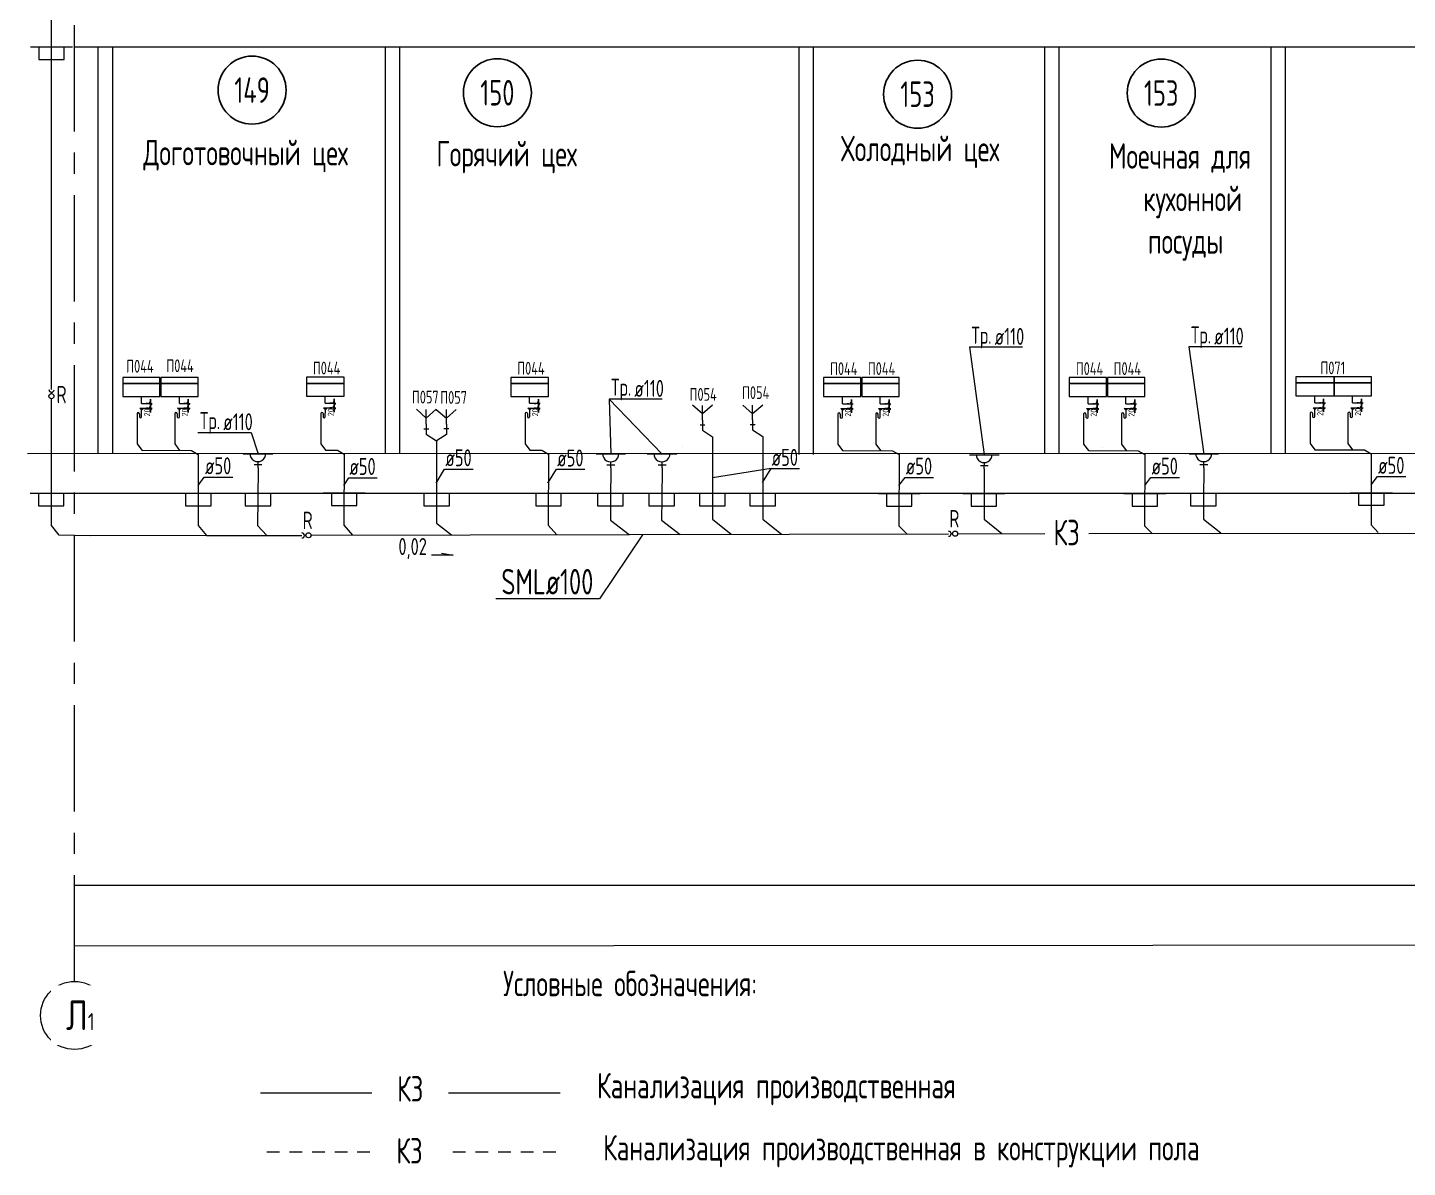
# Model space of a CAD drawing. Header units: millimetres. Extents: x -8689834 to 9419935, y -370377 to 166066.
# Drawn here: x -335509 to -319275, y -80894 to -67486 of the extents above; entities that cross this region are included whole.
import ezdxf
from ezdxf.enums import TextEntityAlignment as Align

# ---------------------------------------------------------------- set-up
doc = ezdxf.new("R2010")
doc.units = ezdxf.units.MM
doc.header["$MEASUREMENT"] = 0
doc.linetypes.add('CENTER', pattern=[2, 1.25, -0.25, 0.25, -0.25])
doc.layers.get('0').update_dxf_attribs({"color": 250, "lineweight": 9})
for name, color, linetype in [('PDF _0', 7, 'Continuous'), ('PDF __ВК-Text В1', 7, 'Continuous'), ('PDF __ВК-В1', 5, 'Continuous'), ('PDF __ВК-противопожарные муфты', 1, 'Continuous'), ('PDF __ВК-стены', 7, 'Continuous'), ('PDF __ВК-текст Канал', 7, 'Continuous'), ('PDF __Сантехника', 7, 'Continuous'), ('PDF _TEKSTBK', 7, 'Continuous'), ('АР_Кровля дорожки', 245, 'Continuous'), ('АР_Таблицы', 250, 'Continuous')]:
    doc.layers.add(name, color=color, linetype=linetype)
doc.layers.add('PDF __ВК-К1', color=7, linetype='Continuous', true_color=0xb80000)
for name, color, linetype, lineweight in [('АР_Маркер экспликации', 239, 'Continuous', 13), ('АР_Номер помещения', 1, 'Continuous', 25), ('АР_Оси', 195, 'Continuous', 9), ('АР_Помещения_площадь', 19, 'Continuous', 9), ('ВК_канализация', 32, 'Continuous', 30)]:
    doc.layers.add(name, color=color, linetype=linetype, lineweight=lineweight)
doc.styles.add('ISOCPEUR', font='isocpeur.ttf', dxfattribs={"width": 0.7})
doc.styles.get("Standard").update_dxf_attribs({"font": 'isocpeur.ttf', "width": 0.7})
doc.styles.add('ГОСТ 2.304', font='isocpeur.ttf', dxfattribs={"width": 0.7})
doc.styles.add('ГОСТ М100', font='ARIALN.TTF')
doc.dimstyles.new('ISO-25', dxfattribs={"dimtxt": 70, "dimasz": 30, "dimexe": 50, "dimexo": 50, "dimgap": 5, "dimtad": 1, "dimdec": 0, "dimdsep": 46, "dimtxsty": 'ГОСТ М100', "dimblk": 'OBLIQUE', "dimcen": 30, "dimdle": 50, "dimadec": 0, "dimazin": 0, "dimtfac": 1, "dimtdec": 0, "dimtmove": 1, "dimatfit": 3, "dimldrblk": 'OBLIQUE', "dimfxl": 1, "dimarcsym": 0})

# ---------------------------------------------------------------- blocks, each defined once
blk = doc.blocks.new('*U3301')
at = {"layer": 'АР_Номер помещения', "color": 7}
blk.add_circle((-15720, 4793), 400, dxfattribs=at)
at = {"layer": 'АР_Помещения_площадь', "color": 7}
blk.add_line((-13545, 633), (-13545, 633), dxfattribs=at)
at = {"color": 7, "style": 'ISOCPEUR', "width": 0.7, "flags": 1}
blk.add_attdef('КАТЕГОРИЯ', (-499, -2092), '', height=250, dxfattribs=at)
at = {"layer": 'АР_Номер помещения', "color": 7, "style": 'ISOCPEUR', "width": 0.7}
blk.add_attdef('НОМЕР_ПОМЕЩЕНИЯ', text='', height=300, dxfattribs=at).set_placement((-15720, 4793), align=Align.MIDDLE_CENTER)
at = {"layer": 'АР_Помещения_площадь', "color": 7, "lineweight": 30, "width": 0.7, "flags": 104}
blk.add_attdef('ИМЯ_ПОМЕЩЕНИЯ', text='', height=100, dxfattribs=at).set_placement((158, 1217), align=Align.MIDDLE_CENTER)
at = {"layer": 'АР_Помещения_площадь', "color": 7, "style": 'ISOCPEUR', "width": 0.7}
blk.add_attdef('ПЛОЩАДЬ_ПОМЕЩЕНИЯ', text='', height=200, dxfattribs=at).set_placement((-13540, 880), align=Align.MIDDLE_RIGHT)
blk = doc.blocks.new('*U3298')
at = {"layer": 'АР_Номер помещения', "color": 7}
blk.add_circle((-15720, 4793), 400, dxfattribs=at)
at = {"layer": 'АР_Помещения_площадь', "color": 7}
blk.add_line((-13545, 633), (-13545, 633), dxfattribs=at)
at = {"color": 7, "style": 'ISOCPEUR', "width": 0.7, "flags": 1}
blk.add_attdef('КАТЕГОРИЯ', (-499, -2092), '', height=250, dxfattribs=at)
at = {"layer": 'АР_Номер помещения', "color": 7, "style": 'ISOCPEUR', "width": 0.7}
blk.add_attdef('НОМЕР_ПОМЕЩЕНИЯ', text='', height=300, dxfattribs=at).set_placement((-15720, 4793), align=Align.MIDDLE_CENTER)
at = {"layer": 'АР_Помещения_площадь', "color": 7, "lineweight": 30, "width": 0.7, "flags": 104}
blk.add_attdef('ИМЯ_ПОМЕЩЕНИЯ', text='', height=100, dxfattribs=at).set_placement((158, 1217), align=Align.MIDDLE_CENTER)
at = {"layer": 'АР_Помещения_площадь', "color": 7, "style": 'ISOCPEUR', "width": 0.7}
blk.add_attdef('ПЛОЩАДЬ_ПОМЕЩЕНИЯ', text='', height=200, dxfattribs=at).set_placement((-13540, 880), align=Align.MIDDLE_RIGHT)
blk = doc.blocks.new('*U3299')
at = {"layer": 'АР_Номер помещения', "color": 7}
blk.add_circle((-15720, 4793), 400, dxfattribs=at)
at = {"layer": 'АР_Помещения_площадь', "color": 7}
blk.add_line((-13545, 633), (-13545, 633), dxfattribs=at)
at = {"color": 7, "style": 'ISOCPEUR', "width": 0.7, "flags": 1}
blk.add_attdef('КАТЕГОРИЯ', (-499, -2092), '', height=250, dxfattribs=at)
at = {"layer": 'АР_Номер помещения', "color": 7, "style": 'ISOCPEUR', "width": 0.7}
blk.add_attdef('НОМЕР_ПОМЕЩЕНИЯ', text='', height=300, dxfattribs=at).set_placement((-15720, 4793), align=Align.MIDDLE_CENTER)
at = {"layer": 'АР_Помещения_площадь', "color": 7, "lineweight": 30, "width": 0.7, "flags": 104}
blk.add_attdef('ИМЯ_ПОМЕЩЕНИЯ', text='', height=100, dxfattribs=at).set_placement((158, 1217), align=Align.MIDDLE_CENTER)
at = {"layer": 'АР_Помещения_площадь', "color": 7, "style": 'ISOCPEUR', "width": 0.7}
blk.add_attdef('ПЛОЩАДЬ_ПОМЕЩЕНИЯ', text='', height=200, dxfattribs=at).set_placement((-13540, 880), align=Align.MIDDLE_RIGHT)
blk = doc.blocks.new('_Oblique')
at = {"color": 0, "linetype": 'ByBlock', "lineweight": -2}
blk.add_line((-0.5, -0.5), (0.5, 0.5), dxfattribs=at)
blk = doc.blocks.new('*D3417')
at = {"layer": 'АР_Кровля дорожки', "color": 0, "lineweight": -2, "ltscale": 500, "transparency": 16777216}
for p, q in [((-334092, -71907), (-334113, -71907)), ((-334063, -71857), (-334063, -72013)), ((-334092, -71963), (-334113, -71963))]:
    blk.add_line(p, q, dxfattribs=at)
at = {"layer": 'АР_Кровля дорожки', "color": 0, "lineweight": -2, "ltscale": 500, "transparency": 16777216, "xscale": 30, "yscale": 30, "zscale": 30}
for p, rotation in [((-334063, -71907), 90), ((-334063, -71963), 270)]:
    blk.add_blockref('_Oblique', p, dxfattribs=dict(at, rotation=rotation))
at = {"layer": 'АР_Кровля дорожки', "color": 0, "lineweight": 13, "ltscale": 500, "transparency": 16777216, "insert": (-334103, -72013), "char_height": 70, "attachment_point": 5, "rotation": 90, "style": 'ГОСТ М100'}
blk.add_mtext('{\\fГОСТ тип А|b0|i0|c0|p34;20}', dxfattribs=at)
blk = doc.blocks.new('*D3414')
at = {"layer": 'АР_Кровля дорожки', "color": 0, "lineweight": -2, "ltscale": 500, "transparency": 16777216}
for p, q in [((-333648, -71907), (-333669, -71907)), ((-333619, -71857), (-333619, -72013)), ((-333648, -71963), (-333669, -71963))]:
    blk.add_line(p, q, dxfattribs=at)
at = {"layer": 'АР_Кровля дорожки', "color": 0, "lineweight": -2, "ltscale": 500, "transparency": 16777216, "xscale": 30, "yscale": 30, "zscale": 30}
for p, rotation in [((-333619, -71907), 90), ((-333619, -71963), 270)]:
    blk.add_blockref('_Oblique', p, dxfattribs=dict(at, rotation=rotation))
at = {"layer": 'АР_Кровля дорожки', "color": 0, "lineweight": 13, "ltscale": 500, "transparency": 16777216, "insert": (-333659, -72013), "char_height": 70, "attachment_point": 5, "rotation": 90, "style": 'ГОСТ М100'}
blk.add_mtext('{\\fГОСТ тип А|b0|i0|c0|p34;20}', dxfattribs=at)
blk = doc.blocks.new('*D3415')
at = {"layer": 'АР_Кровля дорожки', "color": 0, "lineweight": -2, "ltscale": 500, "transparency": 16777216}
for p, q in [((-331931, -71904), (-331952, -71904)), ((-331902, -71854), (-331902, -72010)), ((-331931, -71960), (-331952, -71960))]:
    blk.add_line(p, q, dxfattribs=at)
at = {"layer": 'АР_Кровля дорожки', "color": 0, "lineweight": -2, "ltscale": 500, "transparency": 16777216, "xscale": 30, "yscale": 30, "zscale": 30}
for p, rotation in [((-331902, -71904), 90), ((-331902, -71960), 270)]:
    blk.add_blockref('_Oblique', p, dxfattribs=dict(at, rotation=rotation))
at = {"layer": 'АР_Кровля дорожки', "color": 0, "lineweight": 13, "ltscale": 500, "transparency": 16777216, "insert": (-331942, -72010), "char_height": 70, "attachment_point": 5, "rotation": 90, "style": 'ГОСТ М100'}
blk.add_mtext('{\\fГОСТ тип А|b0|i0|c0|p34;20}', dxfattribs=at)
blk = doc.blocks.new('*D3416')
at = {"layer": 'АР_Кровля дорожки', "color": 0, "lineweight": -2, "ltscale": 500, "transparency": 16777216}
for p, q in [((-329527, -71906), (-329548, -71906)), ((-329498, -71856), (-329498, -72012)), ((-329527, -71962), (-329548, -71962))]:
    blk.add_line(p, q, dxfattribs=at)
at = {"layer": 'АР_Кровля дорожки', "color": 0, "lineweight": -2, "ltscale": 500, "transparency": 16777216, "xscale": 30, "yscale": 30, "zscale": 30}
for p, rotation in [((-329498, -71906), 90), ((-329498, -71962), 270)]:
    blk.add_blockref('_Oblique', p, dxfattribs=dict(at, rotation=rotation))
at = {"layer": 'АР_Кровля дорожки', "color": 0, "lineweight": 13, "ltscale": 500, "transparency": 16777216, "insert": (-329538, -72012), "char_height": 70, "attachment_point": 5, "rotation": 90, "style": 'ГОСТ М100'}
blk.add_mtext('{\\fГОСТ тип А|b0|i0|c0|p34;20}', dxfattribs=at)
blk = doc.blocks.new('*D3410')
at = {"layer": 'АР_Кровля дорожки', "color": 0, "lineweight": -2, "ltscale": 500, "transparency": 16777216}
for p, q in [((-325846, -71910), (-325867, -71910)), ((-325817, -71860), (-325817, -72016)), ((-325846, -71966), (-325867, -71966))]:
    blk.add_line(p, q, dxfattribs=at)
at = {"layer": 'АР_Кровля дорожки', "color": 0, "lineweight": -2, "ltscale": 500, "transparency": 16777216, "xscale": 30, "yscale": 30, "zscale": 30}
for p, rotation in [((-325817, -71910), 90), ((-325817, -71966), 270)]:
    blk.add_blockref('_Oblique', p, dxfattribs=dict(at, rotation=rotation))
at = {"layer": 'АР_Кровля дорожки', "color": 0, "lineweight": 13, "ltscale": 500, "transparency": 16777216, "insert": (-325857, -72016), "char_height": 70, "attachment_point": 5, "rotation": 90, "style": 'ГОСТ М100'}
blk.add_mtext('{\\fГОСТ тип А|b0|i0|c0|p34;20}', dxfattribs=at)
blk = doc.blocks.new('*D3411')
at = {"layer": 'АР_Кровля дорожки', "color": 0, "lineweight": -2, "ltscale": 500, "transparency": 16777216}
for p, q in [((-325402, -71910), (-325423, -71910)), ((-325373, -71860), (-325373, -72016)), ((-325402, -71966), (-325423, -71966))]:
    blk.add_line(p, q, dxfattribs=at)
at = {"layer": 'АР_Кровля дорожки', "color": 0, "lineweight": -2, "ltscale": 500, "transparency": 16777216, "xscale": 30, "yscale": 30, "zscale": 30}
for p, rotation in [((-325373, -71910), 90), ((-325373, -71966), 270)]:
    blk.add_blockref('_Oblique', p, dxfattribs=dict(at, rotation=rotation))
at = {"layer": 'АР_Кровля дорожки', "color": 0, "lineweight": 13, "ltscale": 500, "transparency": 16777216, "insert": (-325413, -72016), "char_height": 70, "attachment_point": 5, "rotation": 90, "style": 'ГОСТ М100'}
blk.add_mtext('{\\fГОСТ тип А|b0|i0|c0|p34;20}', dxfattribs=at)
blk = doc.blocks.new('*D3412')
at = {"layer": 'АР_Кровля дорожки', "color": 0, "lineweight": -2, "ltscale": 500, "transparency": 16777216}
for p, q in [((-322955, -71910), (-322976, -71910)), ((-322926, -71860), (-322926, -72016)), ((-322955, -71966), (-322976, -71966))]:
    blk.add_line(p, q, dxfattribs=at)
at = {"layer": 'АР_Кровля дорожки', "color": 0, "lineweight": -2, "ltscale": 500, "transparency": 16777216, "xscale": 30, "yscale": 30, "zscale": 30}
for p, rotation in [((-322926, -71910), 90), ((-322926, -71966), 270)]:
    blk.add_blockref('_Oblique', p, dxfattribs=dict(at, rotation=rotation))
at = {"layer": 'АР_Кровля дорожки', "color": 0, "lineweight": 13, "ltscale": 500, "transparency": 16777216, "insert": (-322966, -72016), "char_height": 70, "attachment_point": 5, "rotation": 90, "style": 'ГОСТ М100'}
blk.add_mtext('{\\fГОСТ тип А|b0|i0|c0|p34;20}', dxfattribs=at)
blk = doc.blocks.new('*D3413')
at = {"layer": 'АР_Кровля дорожки', "color": 0, "lineweight": -2, "ltscale": 500, "transparency": 16777216}
for p, q in [((-322511, -71910), (-322532, -71910)), ((-322482, -71860), (-322482, -72016)), ((-322511, -71966), (-322532, -71966))]:
    blk.add_line(p, q, dxfattribs=at)
at = {"layer": 'АР_Кровля дорожки', "color": 0, "lineweight": -2, "ltscale": 500, "transparency": 16777216, "xscale": 30, "yscale": 30, "zscale": 30}
for p, rotation in [((-322482, -71910), 90), ((-322482, -71966), 270)]:
    blk.add_blockref('_Oblique', p, dxfattribs=dict(at, rotation=rotation))
at = {"layer": 'АР_Кровля дорожки', "color": 0, "lineweight": 13, "ltscale": 500, "transparency": 16777216, "insert": (-322522, -72016), "char_height": 70, "attachment_point": 5, "rotation": 90, "style": 'ГОСТ М100'}
blk.add_mtext('{\\fГОСТ тип А|b0|i0|c0|p34;20}', dxfattribs=at)
blk = doc.blocks.new('*U3292')
at = {"layer": 'АР_Номер помещения', "color": 7}
blk.add_circle((-15720, 4793), 400, dxfattribs=at)
at = {"layer": 'АР_Помещения_площадь', "color": 7}
blk.add_line((-13545, 633), (-13545, 633), dxfattribs=at)
at = {"color": 7, "style": 'ISOCPEUR', "width": 0.7, "flags": 1}
blk.add_attdef('КАТЕГОРИЯ', (-499, -2092), '', height=250, dxfattribs=at)
at = {"layer": 'АР_Номер помещения', "color": 7, "style": 'ISOCPEUR', "width": 0.7}
blk.add_attdef('НОМЕР_ПОМЕЩЕНИЯ', text='', height=300, dxfattribs=at).set_placement((-15720, 4793), align=Align.MIDDLE_CENTER)
at = {"layer": 'АР_Помещения_площадь', "color": 7, "lineweight": 30, "width": 0.7, "flags": 104}
blk.add_attdef('ИМЯ_ПОМЕЩЕНИЯ', text='', height=100, dxfattribs=at).set_placement((158, 1217), align=Align.MIDDLE_CENTER)
at = {"layer": 'АР_Помещения_площадь', "color": 7, "style": 'ISOCPEUR', "width": 0.7}
blk.add_attdef('ПЛОЩАДЬ_ПОМЕЩЕНИЯ', text='', height=200, dxfattribs=at).set_placement((-13540, 880), align=Align.MIDDLE_RIGHT)
blk = doc.blocks.new('*D3418')
at = {"layer": 'АР_Кровля дорожки', "color": 0, "lineweight": -2, "ltscale": 500, "transparency": 16777216}
for p, q in [((-320290, -71902), (-320311, -71902)), ((-320261, -71852), (-320261, -72007)), ((-320290, -71957), (-320311, -71957))]:
    blk.add_line(p, q, dxfattribs=at)
at = {"layer": 'АР_Кровля дорожки', "color": 0, "lineweight": -2, "ltscale": 500, "transparency": 16777216, "xscale": 30, "yscale": 30, "zscale": 30}
for p, rotation in [((-320261, -71902), 90), ((-320261, -71957), 270)]:
    blk.add_blockref('_Oblique', p, dxfattribs=dict(at, rotation=rotation))
at = {"layer": 'АР_Кровля дорожки', "color": 0, "lineweight": 13, "ltscale": 500, "transparency": 16777216, "insert": (-320301, -72007), "char_height": 70, "attachment_point": 5, "rotation": 90, "style": 'ГОСТ М100'}
blk.add_mtext('{\\fГОСТ тип А|b0|i0|c0|p34;20}', dxfattribs=at)
blk = doc.blocks.new('*D3419')
at = {"layer": 'АР_Кровля дорожки', "color": 0, "lineweight": -2, "ltscale": 500, "transparency": 16777216}
for p, q in [((-319846, -71902), (-319867, -71902)), ((-319817, -71852), (-319817, -72007)), ((-319846, -71957), (-319867, -71957))]:
    blk.add_line(p, q, dxfattribs=at)
at = {"layer": 'АР_Кровля дорожки', "color": 0, "lineweight": -2, "ltscale": 500, "transparency": 16777216, "xscale": 30, "yscale": 30, "zscale": 30}
for p, rotation in [((-319817, -71902), 90), ((-319817, -71957), 270)]:
    blk.add_blockref('_Oblique', p, dxfattribs=dict(at, rotation=rotation))
at = {"layer": 'АР_Кровля дорожки', "color": 0, "lineweight": 13, "ltscale": 500, "transparency": 16777216, "insert": (-319857, -72007), "char_height": 70, "attachment_point": 5, "rotation": 90, "style": 'ГОСТ М100'}
blk.add_mtext('{\\fГОСТ тип А|b0|i0|c0|p34;20}', dxfattribs=at)

msp = doc.modelspace()

# ---------------------------------------------------------------- linework, layer by layer
at = {"layer": 'PDF _0', "color": 3, "lineweight": 13}
for centre in [(-332800, -72496.6), (-332800, -72496.6), (-328648.8, -72498.8), (-328648.8, -72498.8), (-328046.2, -72498.8), (-328046.2, -72498.8), (-324254.9, -72508.3), (-324254.9, -72508.3), (-321672.2, -72496.6), (-321672.2, -72496.6)]:
    msp.add_arc(centre, 95.2, 179.99999, 0.00001, dxfattribs=at)
at = {"layer": 'PDF __ВК-Text В1', "lineweight": 13}
msp.add_lwpolyline([(-330638.3, -73669.9), (-330502, -73692.9), (-330755.4, -73692.9)], dxfattribs=at)
at = {"layer": 'PDF __ВК-В1', "color": 30, "lineweight": 13, "true_color": 0xf26722}
for points in [[(-335227.7, -71745), (-335227.4, -61193.8)], [(-335228.7, -73342), (-335228.7, -71851.7)], [(-330818.7, -72078.7), (-330818.7, -71977)], [(-330581.4, -72080.2), (-330581.4, -71978.5)], [(-327569.7, -72031.3), (-327569.7, -71929.6)], [(-326979.3, -72028.6), (-326979.3, -71926.9)]]:
    msp.add_lwpolyline(points, dxfattribs=at)
at = {"layer": 'PDF __ВК-К1', "color": 30, "lineweight": 13, "true_color": 0xf26722}
for points in [[(-334167.9, -71906.9), (-334167.9, -71826.4)], [(-333723.4, -71906.9), (-333723.4, -71826.4)], [(-332007.1, -71903.8), (-332007.1, -71823.3)], [(-329603, -71905.9), (-329603, -71825.5)], [(-325922.4, -71910.2), (-325922.4, -71829.7)], [(-325477.9, -71910.2), (-325477.9, -71829.7)], [(-323031, -71910.2), (-323031, -71829.7)], [(-322586.6, -71910.2), (-322586.6, -71829.7)], [(-320365.9, -71901.5), (-320365.9, -71821.1)], [(-319921.4, -71901.5), (-319921.4, -71821.1)], [(-330846.3, -72205.7), (-330788.3, -72205.7)], [(-330818.7, -72150.5), (-330818.7, -72269.2)], [(-330553.8, -72207.2), (-330611.8, -72207.2)], [(-330581.4, -72152), (-330581.5, -72270.7)], [(-327597.3, -72158.3), (-327539.3, -72158.3)], [(-327569.7, -72103.1), (-327569.7, -72221.8)], [(-327569.7, -72221.8), (-327448.9, -72300.6)], [(-327006.9, -72155.6), (-326948.9, -72155.6)], [(-326979.3, -72100.4), (-326979.3, -72219.1)], [(-326979.3, -72219.1), (-326858.5, -72297.9)], [(-330818.7, -72269.2), (-330697.9, -72348)], [(-330581.5, -72270.7), (-330697.9, -72348)], [(-332971.4, -72498.7), (-332624.3, -72498.7)], [(-328820.2, -72500.9), (-328473.1, -72500.9)], [(-328217.7, -72500.9), (-327870.6, -72500.9)], [(-324426.3, -72510.4), (-324079.2, -72510.4)], [(-321843.6, -72498.7), (-321496.5, -72498.7)], [(-332751.3, -72630), (-332844.4, -72630)], [(-332751.3, -72630), (-332844.4, -72630)], [(-332797.8, -72663.8), (-332797.2, -72591.9)], [(-328600.1, -72632.1), (-328693.2, -72632.1)], [(-328600.1, -72632.1), (-328693.2, -72632.1)], [(-328646.7, -72666), (-328646, -72594)], [(-327997.5, -72632.1), (-328090.7, -72632.1)], [(-327997.5, -72632.1), (-328090.7, -72632.1)], [(-328044.1, -72666), (-328043.4, -72594)], [(-324206.2, -72641.6), (-324299.3, -72641.6)], [(-324206.2, -72641.6), (-324299.3, -72641.6)], [(-324252.8, -72675.5), (-324252.1, -72603.5)], [(-321623.5, -72630), (-321716.6, -72630)], [(-321623.5, -72630), (-321716.6, -72630)], [(-321670, -72663.8), (-321669.4, -72591.9)]]:
    msp.add_lwpolyline(points, dxfattribs=at)
at = {"layer": 'PDF __ВК-К1', "lineweight": 13}
for points in [[(-332971.4, -72498.7), (-332624.3, -72498.7)], [(-328820.2, -72500.9), (-328473.1, -72500.9)], [(-328217.7, -72500.9), (-327870.6, -72500.9)], [(-324426.3, -72510.4), (-324079.2, -72510.4)], [(-321843.6, -72498.7), (-321496.5, -72498.7)]]:
    msp.add_lwpolyline(points, dxfattribs=at)
at = {"layer": 'PDF __ВК-противопожарные муфты', "lineweight": 13}
for points in [[(-335475.2, -67713.2), (-335229.7, -67713.2), (-334979.9, -67713.2)], [(-335377.8, -67713.2), (-335377.8, -67861.3), (-335077.3, -67861.3), (-335077.3, -67713.2)], [(-335479.2, -72962.3), (-335233.7, -72962.3), (-334983.9, -72962.3)], [(-335381.8, -72962.3), (-335381.8, -73110.4), (-335081.3, -73110.4), (-335081.3, -72962.3)], [(-333748.3, -72962.3), (-333502.8, -72962.3), (-333253.1, -72962.3)], [(-333651, -72962.3), (-333651, -73110.4), (-333350.4, -73110.4), (-333350.4, -72962.3)], [(-333046.2, -72962.3), (-332800.7, -72962.3), (-332550.9, -72962.3)], [(-332948.8, -72962.3), (-332948.8, -73110.4), (-332648.3, -73110.4), (-332648.3, -72962.3)], [(-332032, -72959.2), (-331786.4, -72959.2), (-331536.7, -72959.2)], [(-331934.6, -72959.2), (-331934.6, -73107.3), (-331634.1, -73107.3), (-331634.1, -72959.2)], [(-330943.5, -72961.7), (-330698, -72961.7), (-330448.2, -72961.7)], [(-330846.1, -72961.7), (-330846.1, -73109.9), (-330545.6, -73109.9), (-330545.6, -72961.7)], [(-329627.9, -72964.4), (-329382.3, -72964.4), (-329132.6, -72964.4)], [(-329530.5, -72964.4), (-329530.5, -73112.5), (-329230, -73112.5), (-329230, -72964.4)], [(-328895, -72964.4), (-328649.5, -72964.4), (-328399.7, -72964.4)], [(-328802.6, -72964.4), (-328802.6, -73112.6), (-328502, -73112.6), (-328502, -72964.4)], [(-328292.4, -72964.4), (-328046.9, -72964.4), (-327797.2, -72964.4)], [(-328200, -72964.4), (-328200, -73112.6), (-327899.5, -73112.6), (-327899.5, -72964.4)], [(-327694.5, -72962.3), (-327448.9, -72962.3), (-327199.2, -72962.3)], [(-327602, -72962.3), (-327602, -73110.4), (-327301.5, -73110.4), (-327301.5, -72962.3)], [(-327104.1, -72962.3), (-326858.5, -72962.3), (-326608.8, -72962.3)], [(-327011.6, -72962.3), (-327011.6, -73110.4), (-326711.1, -73110.4), (-326711.1, -72962.3)], [(-325502.8, -72965.6), (-325257.3, -72965.6), (-325007.5, -72965.6)], [(-325405.4, -72965.6), (-325405.4, -73113.7), (-325104.9, -73113.7), (-325104.9, -72965.6)], [(-324505.9, -72965.6), (-324260.4, -72965.6), (-324010.7, -72965.6)], [(-324408.6, -72965.6), (-324408.6, -73113.7), (-324108, -73113.7), (-324108, -72965.6)], [(-322611.5, -72965.6), (-322366, -72965.6), (-322116.2, -72965.6)], [(-322514.1, -72965.6), (-322514.1, -73113.7), (-322213.6, -73113.7), (-322213.6, -72965.6)], [(-321923.2, -72962.3), (-321677.7, -72962.3), (-321428, -72962.3)], [(-321825.9, -72962.3), (-321825.9, -73110.4), (-321525.3, -73110.4), (-321525.3, -72962.3)], [(-319946.4, -72956.9), (-319700.8, -72956.9), (-319451.1, -72956.9)], [(-319849, -72956.9), (-319849, -73105.1), (-319548.4, -73105.1), (-319548.4, -72956.9)]]:
    msp.add_lwpolyline(points, dxfattribs=at)
at = {"layer": 'PDF __ВК-стены', "color": 18, "lineweight": 13, "true_color": 0x000000}
for points in [[(-334956.5, -67713.2), (-303238.6, -67713.2)], [(-334681, -67713.2), (-334681, -72496.6)], [(-334511.7, -67713.2), (-334511.7, -72496.6)], [(-331303.3, -67720.3), (-331303.3, -72496.6)], [(-331134, -67720.3), (-331134, -72496.6)], [(-326435.5, -67723.6), (-326435.5, -72507.1)], [(-326266.1, -67723.6), (-326266.1, -72507.1)], [(-323544.1, -67713.2), (-323544.1, -72496.6)], [(-323374.8, -67713.2), (-323374.8, -72496.6)], [(-320882.2, -67713.2), (-320882.2, -72496.6)], [(-320712.8, -67713.2), (-320712.8, -72496.6)], [(-335508.7, -72496.7), (-303238.6, -72492.3)], [(-335479.2, -72962.3), (-303238.6, -72962.3)], [(-334956.5, -72962.3), (-303238.6, -72962.3)], [(-334956.5, -78288.6), (-303238.6, -78266.3)]]:
    msp.add_lwpolyline(points, dxfattribs=at)
at = {"layer": 'PDF __ВК-текст Канал', "lineweight": 13}
msp.add_lwpolyline([(-328272.5, -73453.3), (-328782, -74204.3), (-328832.8, -74204.3), (-330001.1, -74204.3)], dxfattribs=at)
at = {"layer": 'PDF __Сантехника', "lineweight": 13}
for points in [[(-333951.7, -71602.1), (-334390.1, -71602.1), (-334390.1, -71674.1), (-333951.7, -71674.1)], [(-333951.7, -71674.1), (-334390.1, -71674.1), (-334390.1, -71826.4), (-333951.7, -71826.7)], [(-333501.2, -71674.1), (-333939.6, -71674.1), (-333939.8, -71827.1), (-333501.2, -71826.4)], [(-333501.2, -71602.1), (-333939.6, -71601.9), (-333939.6, -71673.9), (-333501.2, -71674.1)], [(-331784.8, -71599), (-332229.3, -71599), (-332229.3, -71670.9), (-331784.8, -71670.9)], [(-331784.8, -71670.9), (-332229.3, -71670.9), (-332229.3, -71823.3), (-331784.8, -71823.3)], [(-329380.7, -71601.1), (-329825.2, -71601.1), (-329825.2, -71673.1), (-329380.7, -71673.1)], [(-329380.7, -71673.1), (-329825.2, -71673.1), (-329825.2, -71825.5), (-329380.7, -71825.5)], [(-325706.1, -71602.1), (-326144.6, -71602.1), (-326144.6, -71674.1), (-325706.1, -71674.1)], [(-325706.1, -71674.1), (-326144.6, -71674.1), (-326144.6, -71826.4), (-325706.1, -71826.7)], [(-325255.7, -71674.1), (-325694.1, -71674.1), (-325694.3, -71827.1), (-325255.7, -71826.4)], [(-325255.7, -71602.1), (-325694.1, -71601.9), (-325694.1, -71673.9), (-325255.7, -71674.1)], [(-322814.8, -71602.1), (-323253.3, -71602.1), (-323253.3, -71674.1), (-322814.8, -71674.1)], [(-322814.8, -71674.1), (-323253.3, -71674.1), (-323253.3, -71826.4), (-322814.8, -71826.7)], [(-322364.3, -71674.1), (-322802.8, -71674.1), (-322802.9, -71827.1), (-322364.3, -71826.4)], [(-322364.3, -71602.1), (-322802.8, -71601.9), (-322802.8, -71673.9), (-322364.3, -71674.1)], [(-320137.6, -71593.4), (-320588.2, -71593.4), (-320588.2, -71665.4), (-320137.6, -71665.4)], [(-320137.7, -71665.4), (-320588.2, -71665.4), (-320588.2, -71817.8), (-320137.7, -71818)], [(-319699.2, -71665.4), (-320137.6, -71665.4), (-320137.8, -71818.4), (-319699.2, -71817.8)], [(-319699.2, -71593.4), (-320137.6, -71593.3), (-320137.6, -71665.2), (-319699.2, -71665.4)]]:
    msp.add_lwpolyline(points, close=True, dxfattribs=at)
for points in [[(-330818.7, -72150.5), (-330818.7, -72078.7), (-330934.7, -71976.5)], [(-330700, -71976.5), (-330818.7, -72078.7)], [(-330700.1, -71978), (-330581.4, -72080.2)], [(-330581.4, -72152), (-330581.4, -72080.2), (-330465.4, -71978.1)], [(-327569.7, -72103.1), (-327569.7, -72031.3), (-327685.6, -71929.1)], [(-327450.9, -71929.1), (-327569.7, -72031.3)], [(-326979.3, -72100.4), (-326979.3, -72028.6), (-327095.2, -71926.4)], [(-326860.5, -71926.4), (-326979.3, -72028.6)]]:
    msp.add_lwpolyline(points, dxfattribs=at)
at = {"layer": 'PDF _TEKSTBK', "lineweight": 13}
for points in [[(-334166.7, -71983.8), (-334187.7, -71962.8)], [(-333722.2, -71983.8), (-333743.3, -71962.8)], [(-332005.8, -71980.7), (-332026.9, -71959.7)], [(-329601.7, -71982.8), (-329622.8, -71961.8)], [(-325921.1, -71987.1), (-325942.2, -71966.1)], [(-325476.7, -71987.1), (-325497.7, -71966.1)], [(-323029.8, -71987.1), (-323050.8, -71966.1)], [(-322585.3, -71987.1), (-322606.4, -71966.1)], [(-320364.7, -71978.5), (-320385.7, -71957.4)], [(-319920.2, -71978.5), (-319941.3, -71957.4)]]:
    msp.add_lwpolyline(points, dxfattribs=at)
at = {"layer": 'PDF _TEKSTBK', "color": 30, "lineweight": 13, "true_color": 0xf26722}
for points in [[(-334166.8, -72066.2), (-334166.7, -71983.8), (-334166.7, -71983.8)], [(-333722.3, -72066.2), (-333722.2, -71983.8), (-333722.2, -71983.8)], [(-332005.9, -72063), (-332005.8, -71980.7), (-332005.8, -71980.7)], [(-329601.8, -72065.2), (-329601.7, -71982.8), (-329601.7, -71982.8)], [(-325921.2, -72069.4), (-325921.1, -71987.1), (-325921.1, -71987.1)], [(-325476.8, -72069.4), (-325476.7, -71987.1), (-325476.7, -71987.1)], [(-323029.9, -72069.4), (-323029.8, -71987.1), (-323029.8, -71987.1)], [(-322585.4, -72069.4), (-322585.3, -71987.1), (-322585.3, -71987.1)], [(-320364.8, -72060.8), (-320364.7, -71978.5), (-320364.7, -71978.5)], [(-319920.3, -72060.8), (-319920.2, -71978.5), (-319920.2, -71978.5)]]:
    msp.add_lwpolyline(points, dxfattribs=at)
for centre, start, end in [((-334207.5, -72029.4), 4.41024, 173.3803), ((-334180.3, -72064), 186.00543, 350.95979), ((-333763, -72029.4), 4.41024, 173.3803), ((-333735.9, -72064), 186.00543, 350.95979), ((-332046.6, -72026.3), 4.41024, 173.3803), ((-332019.5, -72060.9), 186.00543, 350.95979), ((-329642.5, -72028.4), 4.41024, 173.3803), ((-329615.4, -72063), 186.00543, 350.95979), ((-325961.9, -72032.7), 4.41024, 173.3803), ((-325934.8, -72067.3), 186.00543, 350.95979), ((-325517.4, -72032.7), 4.41024, 173.3803), ((-325490.3, -72067.3), 186.00543, 350.95979), ((-323070.6, -72032.7), 4.41024, 173.3803), ((-323043.4, -72067.3), 186.00543, 350.95979), ((-322626.1, -72032.7), 4.41024, 173.3803), ((-322599, -72067.3), 186.00543, 350.95979), ((-320405.5, -72024.1), 4.41024, 173.3803), ((-320378.3, -72058.6), 186.00543, 350.95979), ((-319961, -72024.1), 4.41024, 173.3803), ((-319933.9, -72058.6), 186.00543, 350.95979)]:
    msp.add_arc(centre, 13.7, start, end, dxfattribs=at)
at = {"layer": 'АР_Кровля дорожки', "color": 7, "lineweight": 13, "ltscale": 500}
for points in [[(-334167.9, -71906.9), (-334042, -71906.9)], [(-333723.4, -71906.9), (-333597.5, -71906.9)], [(-332007.1, -71903.8), (-331881.2, -71903.8)], [(-329603, -71905.9), (-329477.1, -71905.9)], [(-328667.7, -71856.6), (-328046.2, -72498.8)], [(-325922.4, -71910.2), (-325796.5, -71910.2)], [(-325477.9, -71910.2), (-325352, -71910.2)], [(-323031, -71910.2), (-322905.1, -71910.2)], [(-322586.6, -71910.2), (-322460.7, -71910.2)], [(-320365.9, -71901.5), (-320240, -71901.5)], [(-319921.4, -71901.5), (-319795.6, -71901.5)], [(-334187.7, -71962.8), (-334042, -71962.8)], [(-334166.7, -71983.8), (-334145, -71962.8)], [(-333743.3, -71962.8), (-333597.5, -71962.8)], [(-333722.2, -71983.8), (-333700.5, -71962.8)], [(-332026.9, -71959.7), (-331881.2, -71959.7)], [(-332005.8, -71980.7), (-331984.2, -71959.7)], [(-329622.8, -71961.8), (-329477.1, -71961.8)], [(-329601.7, -71982.8), (-329580.1, -71961.8)], [(-325942.2, -71966.1), (-325796.5, -71966.1)], [(-325921.1, -71987.1), (-325899.5, -71966.1)], [(-325497.7, -71966.1), (-325352, -71966.1)], [(-325476.7, -71987.1), (-325455, -71966.1)], [(-323050.8, -71966.1), (-322905.1, -71966.1)], [(-323029.8, -71987.1), (-323008.1, -71966.1)], [(-322606.4, -71966.1), (-322460.7, -71966.1)], [(-322585.3, -71987.1), (-322563.7, -71966.1)], [(-320385.7, -71957.4), (-320240, -71957.4)], [(-320364.7, -71978.5), (-320343, -71957.4)], [(-319941.3, -71957.4), (-319795.6, -71957.4)], [(-319920.2, -71978.5), (-319898.6, -71957.4)], [(-333504.8, -72249.6), (-332879.9, -72249.6), (-332797.8, -72498.7)]]:
    msp.add_lwpolyline(points, dxfattribs=at)
at = {"layer": 'АР_Кровля дорожки', "color": 30, "lineweight": 13, "ltscale": 500, "true_color": 0xf26722}
for points in [[(-334221, -72027.8), (-334221, -72382.3)], [(-334193.9, -72028.4), (-334194, -72065.4)], [(-333776.6, -72027.8), (-333776.6, -72383.6)], [(-333749.4, -72028.4), (-333749.5, -72065.4)], [(-332060.2, -72024.7), (-332060.2, -72380.5)], [(-332033, -72025.3), (-332033.1, -72062.3)], [(-329656.1, -72026.9), (-329656.1, -72382.6)], [(-329628.9, -72027.4), (-329629, -72064.4)], [(-325975.5, -72031.1), (-325975.5, -72385.6)], [(-325948.3, -72031.7), (-325948.4, -72068.7)], [(-325531, -72031.1), (-325531, -72386.9)], [(-325503.8, -72031.7), (-325503.9, -72068.7)], [(-323084.2, -72031.1), (-323084.2, -72385.6)], [(-323057, -72031.7), (-323057.1, -72068.7)], [(-322639.7, -72031.1), (-322639.7, -72386.9)], [(-322612.5, -72031.7), (-322612.6, -72068.7)], [(-320419, -72022.5), (-320419, -72376.9)], [(-320391.9, -72023), (-320392, -72060.1)], [(-319974.6, -72022.5), (-319974.6, -72378.2)], [(-319947.4, -72023), (-319947.5, -72060.1)], [(-334221, -72382.3), (-334165.8, -72458.1), (-333580.3, -72459.8), (-333502, -72506.4), (-333503.5, -73342), (-333404.4, -73461.5)], [(-333776.6, -72383.6), (-333721.4, -72459.4)], [(-332060.2, -72380.5), (-332005, -72456.3)], [(-329656.1, -72382.6), (-329600.9, -72458.4)], [(-325975.5, -72385.6), (-325920.3, -72461.4), (-325334.7, -72463.1), (-325256.4, -72509.7), (-325258, -73345.2), (-325166.4, -73441.3)], [(-325531, -72386.9), (-325475.9, -72462.7)], [(-323084.2, -72385.6), (-323029, -72461.4), (-322443.4, -72463.1), (-322365.1, -72509.7), (-322366.7, -73345.2), (-322283.1, -73432.9)], [(-322639.7, -72386.9), (-322584.5, -72462.7)], [(-320419, -72376.9), (-320363.9, -72452.7), (-319778.3, -72454.4), (-319700, -72501), (-319701.5, -73336.6), (-319618, -73424.2)], [(-319974.6, -72378.2), (-319919.4, -72454)], [(-332005, -72456.3), (-331863.9, -72456.7), (-331785.6, -72503.3), (-331787.2, -73338.8), (-331688.1, -73458.4)], [(-329600.9, -72458.4), (-329459.8, -72458.8), (-329381.5, -72505.4), (-329383, -73341), (-329284, -73451.7)], [(-333404.4, -73461.5), (-334773.8, -73464.2), (-335137.2, -73458.1), (-335228.7, -73342)], [(-332804.2, -73343.3), (-332695.8, -73459.7)]]:
    msp.add_lwpolyline(points, dxfattribs=at)
at = {"layer": 'АР_Оси', "color": 18, "linetype": 'CENTER', "lineweight": 13, "ltscale": 1000, "true_color": 0x000000}
msp.add_line((-334956.5, -78706.7), (-334956.5, -54359.7), dxfattribs=at)
at = {"layer": 'АР_Оси', "color": 18, "lineweight": 13, "ltscale": 0.5, "true_color": 0x000000}
msp.add_circle((-334956.5, -79106.7), 400, dxfattribs=at)
at = {"layer": 'ВК_канализация', "color": 18, "lineweight": 13, "ltscale": 500, "true_color": 0x000000}
for points in [[(-323803.7, -71245.1), (-324428.6, -71245.1), (-324254.9, -72508.3)], [(-321221, -71241.8), (-321845.9, -71241.8), (-321672.2, -72505)], [(-328042.7, -71856.6), (-328667.7, -71856.6), (-328646.7, -72500.9)], [(-330701.9, -72843.7), (-330601.9, -72679.1), (-330266.6, -72679.1)], [(-329386.3, -72846.4), (-329286.2, -72681.7), (-328951, -72681.7)], [(-326762.4, -72674.2), (-327448.9, -72784)], [(-326862.5, -72838.8), (-326762.4, -72674.2), (-326427.2, -72674.2)], [(-333502.7, -72870.7), (-333429.8, -72773.4), (-333094.6, -72773.4)], [(-331786.3, -72872.5), (-331731.1, -72781.7), (-331395.9, -72781.7)], [(-325257.1, -72874), (-325184.3, -72776.7), (-324849, -72776.7)], [(-322365.8, -72874), (-322292.9, -72776.7), (-321957.7, -72776.7)], [(-319700.7, -72865.3), (-319627.8, -72768), (-319292.6, -72768)]]:
    msp.add_lwpolyline(points, dxfattribs=at)
at = {"layer": 'ВК_канализация', "color": 30, "lineweight": 13, "ltscale": 500, "true_color": 0xf26722}
for points in [[(-335228.3, -71791.7), (-335228.1, -71775)], [(-330697.9, -72345.8), (-330698, -73317)], [(-327448.9, -72298.4), (-327449, -73269.6)], [(-326858.5, -72295.7), (-326858.6, -73266.9)], [(-332797.8, -72663.8), (-332801.3, -73025.7), (-332804.2, -73343.3)], [(-328646.7, -72666), (-328650.1, -73027.9), (-328652.5, -73281.6)], [(-328044.1, -72666), (-328047.5, -73027.9), (-328049.9, -73281.6)], [(-324252.8, -72675.5), (-324256.2, -73037.4), (-324255.5, -73270.2)], [(-321670, -72663.8), (-321673.4, -73034.1), (-321672.8, -73266.9)], [(-330698, -73317), (-330520.9, -73454.4)], [(-328652.5, -73281.6), (-328432.8, -73449.3)], [(-328049.9, -73281.6), (-327830.2, -73449.3)], [(-327449, -73269.6), (-327229.3, -73446.4)], [(-326858.6, -73266.9), (-326638.9, -73444.9)], [(-324255.5, -73270.2), (-324047.7, -73438.6)], [(-321672.8, -73266.9), (-321470.4, -73430.9)], [(-333404.4, -73461.5), (-332281.8, -73459.2)], [(-332235.1, -73458.8), (-332251.8, -73458.9)], [(-332235.1, -73458.8), (-332251.8, -73458.9)], [(-332235.1, -73458.8), (-332251.8, -73458.9)], [(-332175.1, -73458.5), (-324673.6, -73439.8)], [(-324626.8, -73439.4), (-324643.6, -73439.5)], [(-324626.8, -73439.4), (-324643.6, -73439.5)], [(-324626.8, -73439.4), (-324643.6, -73439.5)], [(-324566.8, -73439.8), (-323539.1, -73438.6)], [(-323023.4, -73437.9), (-319061.2, -73433)], [(-332692.8, -80710.6), (-332543.1, -80710.6)], [(-332427.2, -80710.6), (-332277.4, -80710.6)], [(-332161.5, -80710.6), (-332011.8, -80710.6)], [(-331895.8, -80710.6), (-331746.1, -80710.6)], [(-331630.2, -80710.6), (-331480.4, -80710.6)], [(-330504.7, -80710.6), (-330355, -80710.6)], [(-330239, -80710.6), (-330089.3, -80710.6)], [(-329973.4, -80710.6), (-329823.6, -80710.6)], [(-329707.7, -80710.6), (-329558, -80710.6)], [(-329442, -80710.6), (-329292.3, -80710.6)]]:
    msp.add_lwpolyline(points, dxfattribs=at)
at = {"layer": 'ВК_канализация', "color": 7, "lineweight": 13, "ltscale": 500}
msp.add_lwpolyline([(-303238.6, -77576), (-334956.5, -77576)], dxfattribs=at)
at = {"layer": 'ВК_канализация', "color": 30, "lineweight": 13, "true_color": 0xf26722}
for points in [[(-332769.3, -80017.8), (-331457, -80017.8)], [(-330555.3, -80017.8), (-329243, -80017.8)]]:
    msp.add_lwpolyline(points, dxfattribs=at)
at = {"layer": 'ВК_канализация', "color": 30, "lineweight": 13, "ltscale": 500, "true_color": 0xf26722}
for centre in [(-335228.7, -71821.7), (-332205.1, -73458.5), (-332205.1, -73458.5), (-332205.1, -73458.5), (-324596.8, -73439.1), (-324596.8, -73439.1), (-324596.8, -73439.1)]:
    msp.add_circle(centre, 30, dxfattribs=at)
for centre, start, end in [((-335227.7, -71745), 179.27075, 359.27075), ((-332281.8, -73459.2), 270.50316, 90.50316), ((-332281.8, -73459.2), 270.50316, 90.50316), ((-332281.8, -73459.2), 270.50316, 90.50316), ((-324673.6, -73439.8), 270.50316, 90.50316), ((-324673.6, -73439.8), 270.50316, 90.50316), ((-324673.6, -73439.8), 270.50316, 90.50316)]:
    msp.add_arc(centre, 30, start, end, dxfattribs=at)

# ---------------------------------------------------------------- block references
at = {"layer": 'АР_Маркер экспликации', "color": 7, "lineweight": 13}
ref = msp.add_blockref('*U3299', (-317147.4, -73014.9), dxfattribs=at)
ref.add_attrib('НОМЕР_ПОМЕЩЕНИЯ', '149', dxfattribs={"layer": 'АР_Номер помещения', "color": 7, "height": 300, "style": 'ISOCPEUR', "width": 0.7}).set_placement((-332867.2, -68221.5), align=Align.MIDDLE_CENTER)
ref = msp.add_blockref('*U3298', (-314262, -73046.1), dxfattribs=at)
ref.add_attrib('НОМЕР_ПОМЕЩЕНИЯ', '150', dxfattribs={"layer": 'АР_Номер помещения', "color": 7, "height": 300, "style": 'ISOCPEUR', "width": 0.7}).set_placement((-329981.8, -68252.7), align=Align.MIDDLE_CENTER)
ref = msp.add_blockref('*U3301', (-309318, -73062.6), dxfattribs=at)
ref.add_attrib('НОМЕР_ПОМЕЩЕНИЯ', '153', dxfattribs={"layer": 'АР_Номер помещения', "color": 7, "height": 300, "style": 'ISOCPEUR', "width": 0.7}).set_placement((-325037.8, -68269.3), align=Align.MIDDLE_CENTER)
ref = msp.add_blockref('*U3292', (-306451.8, -73049.4), dxfattribs=at)
ref.add_attrib('НОМЕР_ПОМЕЩЕНИЯ', '153', dxfattribs={"layer": 'АР_Номер помещения', "color": 7, "height": 300, "style": 'ISOCPEUR', "width": 0.7}).set_placement((-322171.6, -68256), align=Align.MIDDLE_CENTER)

# ---------------------------------------------------------------- texts
at = {"layer": 'АР_Таблицы', "lineweight": 13, "ltscale": 100, "style": 'ISOCPEUR'}
for s, insert, char_height, width, attachment_point in [('\\pxi-1,l1,qc,t1,5;Доготовочный цех', (-335042, -68997), 300, 4196.36, 4), ('\\pxi-1,l1,qc,t1,5;Горячий цех', (-331970.1, -69010), 300, 4196.36, 4), ('\\pxi-1,l1,qc,t1,5;Холодный цех', (-327105.6, -68949.6), 300, 4196.36, 4), ('\\pxi-1,l1,qc,t1,5;Моечная для кухонной\\P посуды', (-323280.9, -69537.3), 300, 2659.108, 4), ('П044', (-334348.7, -71470.2), 150, 3718.698, 4), ('П044', (-333876.7, -71464.2), 150, 3718.698, 4), ('П044', (-332152.7, -71491.4), 150, 3718.698, 4), ('П044', (-329748.6, -71493.5), 150, 3718.698, 4), ('П044', (-326068, -71497.8), 150, 3718.698, 4), ('П044', (-325623.6, -71497.8), 150, 3718.698, 4), ('П044', (-323176.7, -71497.8), 150, 3718.698, 4), ('П044', (-322732.3, -71497.8), 150, 3718.698, 4), ('П071', (-320298.6, -71489.1), 150, 3718.698, 4), ('П054', (-327720.8, -71800.7), 150, 3718.698, 4), ('П054', (-327103.4, -71780.1), 150, 3718.698, 4), ('П057', (-330987.5, -71832.5), 150, 3718.698, 4), ('П057', (-330654.2, -71836.4), 150, 3718.698, 4), ('\\pxi-1,l1,t1,5;ø50', (-333422, -72640.7), 200, 7500, 4), ('\\pxi-1,l1,t1,5;ø50', (-331723.4, -72649), 200, 7500, 4), ('\\pxi-1,l1,t1,5;ø50', (-330594.1, -72546.4), 200, 7500, 4), ('\\pxi-1,l1,t1,5;ø50', (-329278.5, -72549.1), 200, 7500, 4), ('\\pxi-1,l1,t1,5;ø50', (-326754.7, -72541.5), 200, 7500, 4), ('\\pxi-1,l1,t1,5;ø50', (-325176.5, -72644), 200, 7500, 4), ('\\pxi-1,l1,t1,5;ø50', (-322285.2, -72644), 200, 7500, 4), ('\\pxi-1,l1,t1,5;ø50', (-319620.1, -72635.3), 200, 7500, 4), ('\\pxi-1,l1,t1,5;0,02', (-330811, -73613.9), 200, 7500, 6)]:
    msp.add_mtext(s, dxfattribs=dict(at, insert=insert, char_height=char_height, width=width, attachment_point=attachment_point))
at = {"layer": 'ВК_канализация', "color": 18, "lineweight": 13, "ltscale": 100, "true_color": 0x000000, "attachment_point": 4, "style": 'ISOCPEUR'}
for s, insert, char_height, width in [('Тр.', (-324405.2, -71132.5), 200, 5891.51), ('\\pxi-1,l1,t1,5;ø110', (-324131.2, -71118.5), 200, 7500), ('Тр.', (-321822.5, -71129.2), 200, 5891.51), ('\\pxi-1,l1,t1,5;ø110', (-321548.5, -71115.2), 200, 7500), ('R', (-335168.5, -71802.9), 205.4, 5730.034), ('Тр.', (-328644.3, -71744), 200, 5891.51), ('\\pxi-1,l1,t1,5;ø110', (-328370.3, -71730.1), 200, 7500), ('Тр.', (-333481.4, -72137), 200, 5891.51), ('\\pxi-1,l1,t1,5;ø110', (-333207.4, -72123), 200, 7500), ('R', (-332273.5, -73283.3), 205.4, 5730.034), ('R', (-324665.2, -73263.9), 205.4, 5730.034), ('К3', (-323439.1, -73426.4), 300, 5891.51), ('\\pxi-1,l1,t1,5;SMLø100', (-329934.7, -74004.3), 300, 2224.257), ('Условные обозначения:', (-329914.3, -78730.5), 300, 5891.51), ('К3', (-331161.8, -79969.9), 300, 3718.698), ('Канализация производственная', (-328809.1, -79972.7), 300, 6956.356), ('Канализация производственная в конструкции пола', (-328737.9, -80703.2), 300, 8368.311), ('К3', (-331169.9, -80698.7), 300, 3718.698)]:
    msp.add_mtext(s, dxfattribs=dict(at, insert=insert, char_height=char_height, width=width))

# ---------------------------------------------------------------- dimensions: what is measured, and where the dimension line sits
at = {"layer": 'АР_Кровля дорожки', "color": 7, "lineweight": 13, "ltscale": 500}
for base, p1, p2, picture, middle in [((-334063, -71962.8), (-334042, -71906.9), (-334042, -71962.8), '*D3417', (-334063, -72012.8)), ((-333618.6, -71962.8), (-333597.5, -71906.9), (-333597.5, -71962.8), '*D3414', (-333618.6, -72012.8)), ((-331902.2, -71959.7), (-331881.2, -71903.8), (-331881.2, -71959.7), '*D3415', (-331902.2, -72009.7)), ((-329498.1, -71961.8), (-329477.1, -71905.9), (-329477.1, -71961.8), '*D3416', (-329498.1, -72011.8)), ((-325817.5, -71966.1), (-325796.5, -71910.2), (-325796.5, -71966.1), '*D3410', (-325817.5, -72016.1)), ((-325373, -71966.1), (-325352, -71910.2), (-325352, -71966.1), '*D3411', (-325373, -72016.1)), ((-322926.2, -71966.1), (-322905.1, -71910.2), (-322905.1, -71966.1), '*D3412', (-322926.2, -72016.1)), ((-322481.7, -71966.1), (-322460.7, -71910.2), (-322460.7, -71966.1), '*D3413', (-322481.7, -72016.1)), ((-320261, -71957.4), (-320240, -71901.5), (-320240, -71957.4), '*D3418', (-320261, -72007.4)), ((-319816.6, -71957.4), (-319795.6, -71901.5), (-319795.6, -71957.4), '*D3419', (-319816.6, -72007.4))]:
    dim = msp.add_linear_dim(base=base, p1=p1, p2=p2, angle=90, text='{\\fГОСТ тип А|b0|i0|c0|p34;20}', dimstyle='ISO-25', dxfattribs=at)
    dim.commit()
    dim.dimension.update_dxf_attribs({"geometry": picture, "text_midpoint": middle, "dimtype": 160})

# ---------------------------------------------------------------- next in the draw order: texts
at = {"layer": 'АР_Оси', "color": 18, "lineweight": 13, "true_color": 0x000000, "insert": (-335056.4, -78928.9), "char_height": 350, "width": 528.82, "attachment_point": 1, "line_spacing_factor": 1.149209, "style": 'ГОСТ 2.304', "bg_fill": 2}
msp.add_mtext('{\\W0.8;Л\\H0.57143x;1}', dxfattribs=at)

doc.saveas('drawing.dxf')
